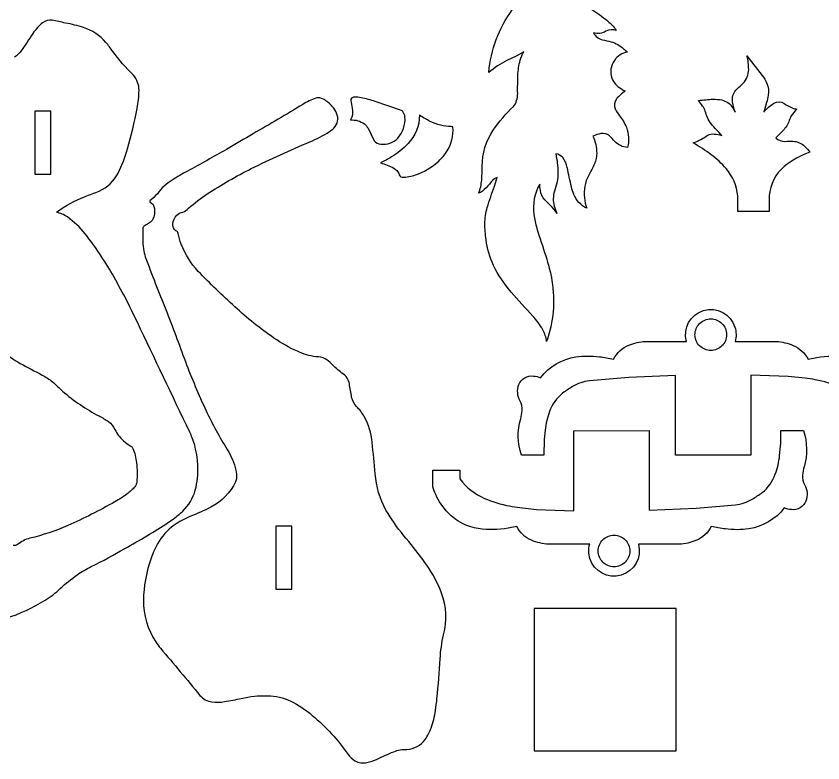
# Model space of a CAD drawing. Extents: x -17 to 110, y -12 to 93.
# Drawn here: x 32.1 to 57.61, y -10.62 to 12.99 of the extents above; entities that cross this region are included whole.
import ezdxf

# ---------------------------------------------------------------- set-up
doc = ezdxf.new("R2010")
doc.units = 0
doc.header["$MEASUREMENT"] = 0
doc.layers.get('0').update_dxf_attribs({"linetype": 'CONTINUOUS'})

msp = doc.modelspace()

# ---------------------------------------------------------------- linework, layer by layer
for points in [[(50.238, 13.237, -0.015351), (50.738, 12.895, -0.055443), (51.009, 12.632, -0.026995), (51.077, 12.535, 0.229102), (50.752, 12.51, -0.208807), (50.358, 12.461, 0.204628), (50.64, 12.237, -0.016988), (50.914, 12.182, -0.107431), (51.309, 11.959, -0.022475), (51.431, 11.848, 0.218712), (51.018, 11.587, 0.242792), (50.932, 11.032, 0.171211), (51.238, 10.687, 0.034263), (51.363, 10.623, 0.079498), (51.08, 10.366, 0.288426), (51.042, 10.055, 0.058521), (51.183, 9.841, -0.0702), (51.397, 9.474, -0.147236), (51.433, 8.836, -0.181166), (51.029, 9.025, 0.021509), (50.86, 9.203, 0.230598), (50.588, 9.274, 0.065123), (50.341, 9.194, -0.102302), (50.458, 8.655, -0.091665), (50.387, 8.319, -0.024357), (50.205, 7.957, 0.156722), (50.071, 7.244, 0.053485), (50.142, 6.917, -0.192414), (49.737, 7.353, -0.043722), (49.658, 7.587, -0.004509), (49.529, 8.201, 0.118447), (49.383, 8.518, 0.179303), (49.165, 8.636, -0.045794), (49.232, 8.053, -0.090782), (49.123, 7.453, 0.149509), (49.117, 6.984, 0.02609), (49.193, 6.753, 0.066918), (48.998, 7.003, -0.012755), (48.821, 7.178, -0.141985), (48.677, 7.482, -0.037855), (48.657, 7.678, 0.165969), (48.474, 6.716, 0.039609), (48.565, 6.278, 0.008308), (48.849, 5.405, -0.030814), (49.043, 4.62, -0.124766), (48.875, 2.697, 0.102562), (48.752, 3.072, 0.056957), (48.439, 3.505, -0.00545), (47.752, 4.264, -0.063267), (47.191, 5.109, -0.079245), (46.957, 5.92, -0.027955), (46.92, 6.437, -0.072759), (46.997, 6.933, -0.014972), (47.225, 7.616, 0.011768), (47.313, 7.891, 0.164845), (47.07, 7.681, -0.068298), (46.841, 7.453, -0.044943), (46.723, 7.387, 0.076702), (46.822, 7.806, 0.025079), (46.836, 8.239, -0.150388), (47.186, 9.384, -0.05506), (47.824, 10.13, 0.123663), (47.925, 10.318, 0.057019), (47.959, 10.548, -0.011127), (47.965, 11.118, -0.053994), (48.037, 11.596, -0.057119), (48.149, 11.863), (47.913, 11.721), (47.621, 11.585, 0.059006), (47.046, 11.21, -0.138745), (47.783, 13.184, 0.003131)], [(31.765, -6.05, 0.06409), (33.018, -5.479, 0.047462), (33.489, -5.11, -0.03057), (34.022, -4.677, -0.031108), (34.474, -4.413, 0.01828), (35.531, -3.847, 0.017587), (36.917, -3.017, 0.027584), (37.296, -2.729, 0.123049), (37.734, -2.094, 0.081136), (37.846, -1.326, 0.090106), (37.664, -0.344, 0.018928), (37.586, -0.167, -0.000508), (35.93, 3.312, 0.018697), (35.141, 4.827, 0.035354), (34.282, 6.103, 0.06546), (33.719, 6.641, 0.096465), (33.368, 6.788, -0.069768), (34.274, 7.285, 0.011863), (34.725, 7.457, 0.168714), (35.321, 8.027, 0.05114), (35.619, 8.788, 0.019508), (35.922, 10.072, 0.03904), (35.984, 10.641, 0.178461), (35.806, 11.119, -0.034466), (35.15, 11.875, 0.021976), (34.936, 12.159, 0.137779), (34.23, 12.629, 0.031604), (33.656, 12.771, 0.007114), (33.24, 12.86, 0.189702), (32.934, 12.781, 0.082574), (32.626, 12.444, -0.009721), (32.256, 11.893, -0.099403), (32.046, 11.693, -0.318601)], [(58.162, 1.252, 0.059209), (57.371, 1.492, 0.014857), (57.048, 1.545), (56.519, 1.599), (55.338, 1.641), (55.338, -0.889), (52.95, -0.89), (52.95, 1.628), (51.473, 1.564), (50.226, 1.459, 0.102498), (49.696, 1.275, 0.030753), (49.379, 1.067, 0.139466), (48.966, 0.49, 0.060508), (48.828, -0.102, 0.03116), (48.788, -0.889), (48.077, -0.889, -0.157017), (48.056, 0.257, 0.035516), (48.103, 0.518, 0.137176), (48.038, 0.817, -0.223614), (47.997, 1.339, -0.331307), (48.455, 1.609, -0.077138), (48.684, 1.556, -0.196321), (49.801, 2.213, -0.070369), (50.544, 2.219, -0.029269), (50.99, 2.14, -0.181597), (51.477, 2.586, -0.07802), (52, 2.702), (53.297, 2.699, -0.41005), (53.84, 3.683, -0.41005), (54.831, 3.154, -0.144558), (54.837, 2.699), (56.134, 2.702, -0.081978), (56.677, 2.578, -0.173701), (57.144, 2.14), (57.418, 2.195, -0.082916), (58.359, 2.21, -0.161544)], [(31.088, 2.942, 0.089508), (32.228, 2.01, 0.007521), (32.92, 1.639, -0.046189), (33.245, 1.428, -0.011503), (33.563, 1.134, 0.061887), (34.72, 0.345, -0.031072), (35.019, 0.166, -0.123828), (35.217, -0.083, 0.080541), (35.487, -0.441, 0.042401), (35.725, -0.61, -0.144644), (35.788, -0.679, -0.077141), (35.9, -1.135, -0.053762), (35.911, -1.749, -0.122103), (35.85, -1.891, -0.062569), (35.605, -2.12, -0.037214), (35.219, -2.366, -0.02424), (33.731, -3.121, -0.042548), (32.528, -3.521, 0.113695), (32.144, -3.723, -0.154666), (32.001, -3.746, 0.061744)]]:
    msp.add_lwpolyline(points, format="xyb")
for points in [[(55.917, 6.807), (54.917, 6.807), (54.917, 7.307, 0.155993), (54.554, 8.168, 0.059057), (54.082, 8.605, 0.034888), (53.507, 8.979, 0.064905), (53.973, 9.23, -0.160834), (54.173, 9.26, -0.027636), (54.417, 9.218, -0.027834), (54.086, 9.578, -0.052141), (53.96, 9.785, -0.010474), (53.893, 9.984, 0.056999), (53.806, 10.146, 0.025774), (53.676, 10.318, -0.033934), (54.142, 10.362, -0.043905), (54.413, 10.339, -0.197847), (54.756, 10.101, -0.035469), (54.84, 9.95, -0.078536), (54.75, 10.333, -0.213048), (54.893, 10.683, 0.006121), (55.091, 10.867, 0.193622), (55.265, 11.303, 0.070609), (55.21, 11.729), (55.694, 11.116, -0.051065), (55.841, 10.864, -0.140689), (55.882, 10.489, -0.030493), (55.833, 10.256), (55.746, 9.953, -0.078778), (56.061, 10.238, -0.283428), (56.392, 10.229, 0.038645), (56.643, 10.087, 0.063253), (56.789, 10.048, 0.062618), (56.609, 9.834, 0.068712), (56.535, 9.644, -0.078977), (56.443, 9.48, -0.028202), (56.321, 9.338), (56.12, 9.143, 0.204637), (56.421, 9.029, -0.025175), (56.671, 9.036, -0.177492), (57.034, 8.873, -0.048942), (57.204, 8.683, 0.092215), (56.389, 8.237, 0.199609), (55.917, 7.307)], [(41.698, 10.406, 0.134651), (41.573, 10.392, 0.055888), (41.162, 10.197, -0.007734), (39.589, 9.269, 0.003779), (38.749, 8.77, -0.002321), (37.516, 8.092, 0.009971), (37.032, 7.806, 0.094813), (36.562, 7.374, -0.062206), (36.324, 7.149, 0.416235), (36.328, 7.121, -0.231713), (36.472, 6.903, -0.140587), (36.418, 6.564, -0.115779), (36.317, 6.45, -0.039988), (36.173, 6.371, 0.162249), (36.11, 6.312, 0.104471), (36.103, 6.291, 0.039751), (36.122, 5.629, 0.049505), (36.181, 5.374, 0.008144), (36.829, 3.715, -0.005707), (37.448, 2.066, 0.017775), (38.105, 0.508, 0.027389), (38.774, -0.717, -0.081514), (39.048, -1.372, -0.076113), (39.065, -1.61, -0.052898), (39.039, -1.734, -0.158668), (38.255, -2.538, -0.028819), (37.588, -2.834, 0.048017), (37.094, -3.105, 0.110914), (36.572, -3.701, 0.052429), (36.345, -4.218, 0.081677), (36.123, -5.474, 0.143639), (36.511, -6.797, 0.028628), (36.661, -7, -0.002825), (37.911, -8.489, 0.185322), (38.284, -8.698, 0.073426), (38.687, -8.688, 0.014938), (39.218, -8.584, -0.057137), (40.047, -8.499, -0.107587), (40.78, -8.671, -0.056916), (41.461, -9.121, -0.066558), (42.599, -10.357, 0.112387), (42.812, -10.558, 0.182857), (43.192, -10.61, 0.072292), (43.515, -10.503, -0.014094), (44.039, -10.272, -0.099021), (44.458, -10.198, 0.227521), (45.035, -9.881, 0.073124), (45.219, -9.522, 0.049073), (45.359, -8.967, 0.014518), (45.407, -8.586, 0.010676), (45.507, -7.332, -0.035375), (45.611, -6.572, 0.162659), (45.552, -5.255, 0.071364), (44.957, -4.194, 0.014173), (44.357, -3.441, -0.039247), (43.794, -2.629, -0.109261), (43.454, -1.479, -0.002472), (43.359, -0.491, 0.103092), (43.107, 0.332, 0.071633), (42.857, 0.646, -0.12856), (42.708, 0.936, -0.012507), (42.635, 1.359, 0.088868), (42.567, 1.545, 0.135613), (42.396, 1.703, -0.02949), (42.071, 1.996, 0.055604), (41.874, 2.151, 0.142635), (41.578, 2.219, -0.076115), (40.99, 2.39, -0.046171), (40.251, 2.81, -0.034308), (39.011, 3.8, -0.01178), (37.851, 4.918, -0.088827), (37.315, 5.778, -0.053821), (37.221, 6.115, 0.220543), (37.148, 6.205, -0.271486), (37.053, 6.42, -0.178573), (37.176, 6.696, -0.118043), (37.365, 6.791, 0.114176), (37.551, 6.915, -0.041757), (38.142, 7.367, -0.029481), (39.534, 8.169, -0.015622), (41.387, 9.016, 0.042758), (42.005, 9.339, 0.03021), (42.144, 9.446, 0.309283), (42.232, 9.917, 0.097888), (42.1, 10.125, 0.092614), (41.814, 10.362, 0.049196)], [(42.671, 9.705, -0.183194), (43.111, 9.579, -0.084417), (43.227, 9.447), (43.419, 9.046, 0.212813), (43.626, 8.939, 0.215186), (44.169, 9.13, 0.196451), (44.394, 9.796, 0.13858), (44.322, 9.974, 0.05227), (44.285, 10.009), (43.455, 10.289, 0.026396), (43.009, 10.409, 0.046394), (42.791, 10.429, 0.126505), (42.702, 10.399, 0.260516), (42.679, 10.324, 0.030325), (42.728, 10.08, -0.120695), (42.714, 9.794, -0.059926)], [(43.62, 8.347, -0.051144), (44.038, 8.185, -0.180035), (44.196, 8.012, 0.282704), (44.305, 7.895, 0.088241), (44.731, 7.972, 0.096354), (45.424, 8.369, 0.052748), (45.709, 8.694, 0.170335), (45.911, 9.488, 0.064316), (45.86, 9.496, -0.12136), (45.189, 9.661, -0.032246), (44.854, 9.857, -0.190005), (44.49, 8.959, -0.073461), (43.966, 8.536, -0.021836)], [(53.567, 2.916, -0.414214), (54.067, 3.416, -0.414214), (54.567, 2.916, -0.414214), (54.067, 2.416, -0.414214)], [(52.123, -2.636), (53.6, -2.572), (54.847, -2.467, 0.102498), (55.377, -2.283, 0.030753), (55.694, -2.075, 0.139463), (56.106, -1.498, 0.060508), (56.245, -0.905, 0.03116), (56.285, -0.118), (56.996, -0.118, -0.157017), (57.017, -1.264, 0.035516), (56.97, -1.526, 0.137176), (57.034, -1.825, -0.223621), (57.075, -2.346, -0.331308), (56.617, -2.617, -0.077104), (56.389, -2.564, -0.196318), (55.272, -3.221, -0.070369), (54.528, -3.227, -0.029269), (54.083, -3.148, -0.181597), (53.596, -3.593, -0.07802), (53.073, -3.71), (51.776, -3.707, -0.410057), (51.233, -4.69, -0.410057), (50.242, -4.161, -0.144618), (50.236, -3.707), (48.939, -3.71, -0.081972), (48.396, -3.586, -0.1737), (47.929, -3.148), (47.655, -3.203, -0.082918), (46.714, -3.217, -0.161538), (45.756, -2.717, -0.087482), (45.369, -2.138, -0.023846), (45.271, -1.897), (45.271, -1.368), (46.133, -1.368), (46.133, -1.647, 0.131683), (46.91, -2.259, 0.059213), (47.702, -2.5, 0.01485), (48.025, -2.553), (48.554, -2.607), (49.735, -2.649), (49.735, -0.119), (52.123, -0.118)], [(51.506, -3.923, -0.414214), (51.006, -4.423, -0.414214), (50.506, -3.923, -0.414214), (51.006, -3.423, -0.414214)]]:
    msp.add_lwpolyline(points, format="xyb", close=True)
for points in [[(33.189, 9.988), (32.689, 9.988), (32.689, 7.988), (33.189, 7.988)], [(40.313, -5.134), (40.813, -5.134), (40.813, -3.134), (40.313, -3.134)], [(52.976, -5.745), (48.476, -5.745), (48.476, -10.245), (52.976, -10.245)]]:
    msp.add_lwpolyline(points, close=True)

doc.saveas('drawing.dxf')
